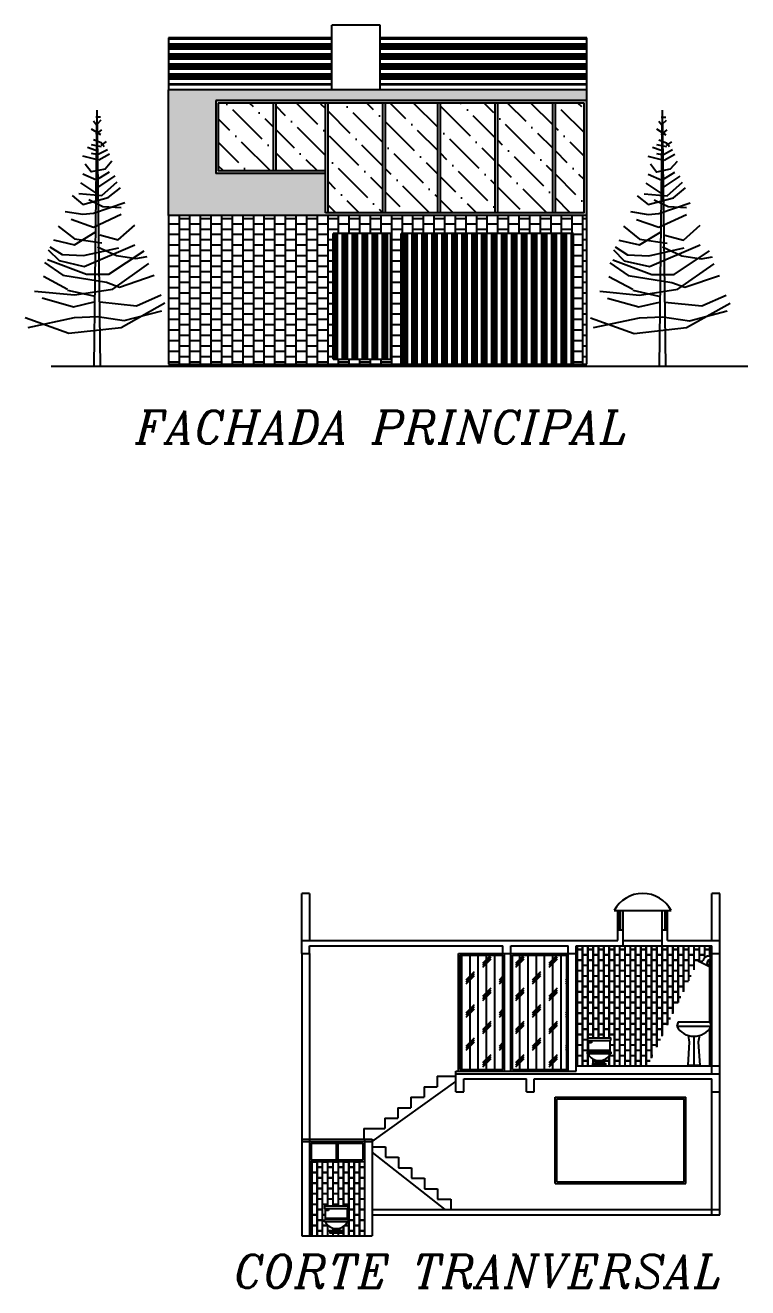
# Model space of a CAD drawing. Header units: millimetres. Extents: x 2.7 to 55.6, y 10.2 to 54.2.
# Drawn here: x 34.84 to 55.58, y 10.48 to 46.72 of the extents above; entities that cross this region are included whole.
import ezdxf

# ---------------------------------------------------------------- set-up
doc = ezdxf.new("R2010")
doc.units = ezdxf.units.MM
for name, color, linetype in [('ACABADOS', 2, 'Continuous'), ('BASE', 14, 'Continuous'), ('CANCELERIA', 8, 'Continuous'), ('COLINDANCIA', 1, 'Continuous'), ('COTAS', 143, 'Continuous'), ('JARDINES', 96, 'Continuous'), ('MURO1', 5, 'Continuous'), ('MURO2', 4, 'Continuous')]:
    doc.layers.add(name, color=color, linetype=linetype)
doc.styles.get("Standard").update_dxf_attribs({"font": 'italicc.shx'})
pattern_1 = [(135, (-41.20643, -11.1069), (-0.926089, 0.2525697), [1.190625, -0.238125, 0, -0.238125])]
pattern_2 = [(90, (6.64559, -15.92644), (-0.1524, 0.1524), [0.29765625, -0.00714375]), (90, (6.63845, -16.07884), (-0.1524, 0.1524), [0.29765625, -0.00714375]), (180, (6.64559, -15.92644), (-0.1524, -0.1524), [-0.15954375, 0.14525625]), (180, (6.64559, -15.93358), (-0.1524, -0.1524), [-0.15954375, 0.14525625])]

# ---------------------------------------------------------------- blocks, each defined once
blk = doc.blocks.new('Tree - type 2 evergreen elevation')
for p, q in [((-2.401, 192), (-4.8, 0)), ((-2.401, 192), (0, 0)), ((-4.988, 183.92), (-2.688, 180.971)), ((-3.263, 186.869), (0.188, 186.869)), ((-2.113, 181.708), (0.763, 184.657)), ((-6.714, 178.022), (0.188, 173.598)), ((-3.263, 173.598), (1.338, 177.284)), ((-3.263, 161.801), (-9.59, 164.013)), ((-6.714, 166.225), (0.763, 164.75)), ((-4.988, 169.911), (0.763, 167.699)), ((-1.538, 158.852), (5.364, 162.538)), ((0.763, 165.487), (4.788, 168.437)), ((0.763, 167.699), (3.063, 164.75)), ((-0.963, 154.428), (-13.04, 157.377)), ((-6.714, 159.589), (-2.688, 158.852)), ((7.089, 158.852), (-0.963, 154.428)), ((-42.371, 67.426), (-24.542, 57.841)), ((-24.542, 57.104), (-4.988, 52.68)), ((-43.521, 51.205), (-19.942, 44.569)), ((-19.942, 44.569), (-4.413, 48.256)), ((-0.388, 48.256), (27.218, 45.307)), ((27.218, 45.307), (45.622, 53.417))]:
    blk.add_line(p, q)
for points in [[(8.814, 153.691), (3.638, 147.792), (-6.714, 145.58), (-11.315, 151.479)], [(-13.04, 144.106), (-2.688, 139.682), (7.089, 145.58)], [(-0.963, 134.521), (11.115, 142.631)], [(-21.092, 127.885), (-13.04, 121.249), (5.939, 126.41), (15.141, 133.783)], [(-15.916, 129.36), (1.338, 127.885), (12.84, 138.207)], [(-14.766, 137.47), (-2.688, 129.36)], [(-8.439, 124.936), (1.913, 119.775), (15.716, 119.037)], [(-26.268, 116.088), (-13.04, 113.876), (-4.988, 114.613), (18.591, 122.724)], [(-21.667, 110.19), (-4.988, 104.291), (15.716, 113.876)], [(-31.444, 105.028), (-19.366, 95.443), (1.338, 92.494)], [(-0.388, 98.393), (13.415, 94.706), (26.068, 105.766)], [(-34.895, 94.706), (-19.366, 91.02), (-3.838, 100.605)], [(-39.496, 79.96), (-10.165, 68.901), (6.514, 68.901), (32.969, 86.596)], [(-38.92, 87.333), (-30.869, 79.223), (-11.89, 74.799), (26.068, 91.02)], [(-37.77, 89.545), (-28.568, 83.647), (-12.465, 82.909), (13.99, 88.808)], [(-2.113, 89.545), (12.265, 82.909), (26.643, 80.697), (35.27, 82.172)], [(-49.272, 56.366), (-19.366, 53.417), (9.389, 57.841), (36.42, 77.011)], [(-41.796, 77.748), (-27.993, 68.163), (4.788, 63.002), (14.565, 59.316), (40.446, 68.163)], [(-56.174, 36.459), (-23.392, 24.662), (15.716, 29.086), (48.497, 47.519)], [(-53.873, 29.086), (-19.366, 36.459), (-2.113, 37.196), (18.016, 34.247), (46.197, 41.62)]]:
    blk.add_lwpolyline(points)
blk = doc.blocks.new('Toilet - front')
for p, q in [((10.5, 12), (-10.5, 12)), ((-10.5, 10), (-10.5, 12)), ((-10, 22), (-10, 12)), ((-10, 21), (-7, 21)), ((-7, 20), (-10, 20)), ((9, 13), (-9, 13)), ((-9, 13), (-9, 12)), ((-7, 21), (-7, 20)), ((9, 12), (9, 13)), ((10, 12), (10, 22)), ((10.5, 12), (10.5, 10)), ((10.5, 10), (-10.5, 10)), ((4, 2), (-4, 2)), ((-4, 2), (-4, 1)), ((-3, 4.4065), (-3, 2)), ((-2, 2), (-2, 4.1658)), ((2, 4.1658), (2, 2)), ((3, 2), (3, 4.4065)), ((4, 1), (4, 2))]:
    blk.add_line(p, q)
for points in [[(10.5, 22), (10.5, 24), (-10.5, 24), (-10.5, 22)], [(6, 0), (6, 1), (-6, 1), (-6, 0)]]:
    blk.add_lwpolyline(points, close=True)
blk.add_arc((0, 15.3333), 11.3333, 208.0725, 331.9275)
blk = doc.blocks.new('Sink - Pedestal elevation')
for p, q in [((-11, 30), (-12, 27)), ((-12, 27), (12, 27)), ((-11, 30), (11, 30)), ((11, 30), (12, 27)), ((-3, 16), (-3.7523, 20.5139)), ((0, 20), (0, 0)), ((3.7527, 20.5157), (3, 16)), ((-4, 0), (-3, 16)), ((3, 16), (4, 0)), ((-4, 0), (4, 0))]:
    blk.add_line(p, q)
blk.add_arc((0, 33.7857), 13.7857, 209.4871, 330.5129)
blk = doc.blocks.new('REGADERA')
for p, q in [((30.851, 23.439), (30.939, 23.451)), ((31.069, 23.336), (30.851, 23.439)), ((31.069, 23.336), (31.019, 23.4))]:
    blk.add_line(p, q)
for centre, radius, start, end in [((31.12, 23.366), 0.2, 121.1618, 154.6688), ((31.034, 23.459), 0.0796, 24.327, 102.737), ((31.128, 23.384), 0.11, 100.5258, 171.5537)]:
    blk.add_arc(centre, radius, start, end)

msp = doc.modelspace()

# ---------------------------------------------------------------- hatches: boundary and pattern name
at = {"layer": 'ACABADOS'}
h = msp.add_hatch(dxfattribs=at)
h.set_pattern_fill('ANSI34', color=256, scale=0.015, angle=135, style=0)
h.set_pattern_definition([(180, (-41.20643, -11.1069), (-2e-17, -0.28575), []), (180, (-41.25405, -11.05926), (-2e-17, -0.28575), []), (180, (-41.30168, -11.01164), (-2e-17, -0.28575), []), (180, (-41.3493, -10.964), (-2e-17, -0.28575), [])])
h.paths.add_polyline_path([(43.638, 45.013), (43.638, 46.363), (38.953, 46.363), (38.953, 45.013)])
h.paths.add_polyline_path([(50.953, 45.013), (50.953, 46.363), (45.02, 46.363), (45.02, 45.013)])
h = msp.add_hatch(dxfattribs=at)
h.set_pattern_fill('ANSI38', color=256, scale=0.015, angle=90, style=0)
h.set_pattern_definition([(135, (-41.20643, -11.106886), (-0.03367596, -0.03367596), []), (225, (-41.20643, -11.106886), (-0.03367596, -0.101027881), [0.1190625, -0.0714375])])
h.paths.add_polyline_path([(40.303, 44.563), (50.953, 44.563), (50.953, 44.863), (38.953, 44.863), (38.953, 41.263), (50.953, 41.263), (50.953, 44.563), (40.303, 44.563), (40.303, 42.463), (43.453, 42.463), (43.453, 42.538), (40.378, 42.538), (40.378, 44.488), (50.878, 44.488), (50.878, 41.338), (43.453, 41.338), (43.453, 42.463), (40.303, 42.463)])
h = msp.add_hatch(dxfattribs=at)
h.set_pattern_fill('AR-B88', color=256, scale=0.0015, angle=90, style=0)
h.set_pattern_definition([(90, (-41.20643, -11.1069), (-0.3048, 2e-17), []), (180, (-41.20643, -11.10689), (-0.3048, -0.1524), [0.3048, -0.3048])])
h.paths.add_polyline_path([(38.953, 41.263), (38.953, 36.988), (45.628, 36.988), (45.628, 40.738), (50.578, 40.738), (50.578, 36.988), (50.953, 36.988), (50.953, 40.738), (50.953, 41.038), (50.953, 41.263)])
h.paths.add_polyline_path([(43.678, 40.738), (45.328, 40.738), (45.328, 37.138), (43.678, 37.138)], flags=16)
h = msp.add_hatch(dxfattribs=at)
h.set_pattern_fill('AR-B816C', color=256, scale=0.00075, angle=90, style=0)
h.set_pattern_definition(pattern_2)
h.paths.add_polyline_path([(54.151, 19.853), (54.282, 19.871, -0.147252), (54.398, 19.999, -0.356133), (54.533, 19.932, 0.315272), (54.403, 19.795), (54.478, 19.699), (54.478, 18.114), (54.487, 18.114), (54.528, 17.99, -0.039579), (54.478, 17.916), (54.478, 16.852), (54.549, 16.852), (54.549, 20.077), (54.549, 20.302), (50.649, 20.302), (50.649, 20.077), (50.649, 16.852), (52.711, 16.852)])
h.paths.add_polyline_path([(51.648, 17.644), (51.648, 17.58), (51.632, 17.58), (51.632, 17.26), (51.648, 17.26), (51.648, 17.196), (51.632, 17.196, -0.206081), (51.407, 17.016), (51.407, 16.939), (51.439, 16.939), (51.439, 16.907), (51.504, 16.907), (51.504, 16.875), (51.119, 16.875), (51.119, 16.907), (51.183, 16.907), (51.183, 16.939), (51.215, 16.939), (51.215, 17.016, -0.206081), (50.991, 17.196), (50.975, 17.196), (50.975, 17.26), (50.991, 17.26), (50.991, 17.58), (50.975, 17.58), (50.975, 17.644)], flags=16)
h = msp.add_hatch(dxfattribs=at)
h.set_pattern_fill('AR-B816C', color=256, scale=0.00075, angle=90, style=0)
h.set_pattern_definition(pattern_2)
h.paths.add_polyline_path([(42.999, 14.109), (42.999, 11.977), (44.574, 11.977), (44.574, 14.109)])
h.paths.add_polyline_path([(44.105, 12.826), (44.105, 12.761), (44.089, 12.761), (44.089, 12.441), (44.105, 12.441), (44.105, 12.377), (44.089, 12.377, -0.206081), (43.865, 12.198), (43.865, 12.121), (43.897, 12.121), (43.897, 12.089), (43.961, 12.089), (43.961, 12.056), (43.576, 12.056), (43.576, 12.089), (43.64, 12.089), (43.64, 12.121), (43.672, 12.121), (43.672, 12.198, -0.206081), (43.448, 12.377), (43.432, 12.377), (43.432, 12.441), (43.448, 12.441), (43.448, 12.761), (43.432, 12.761), (43.432, 12.826)], flags=16)
at = {"layer": 'CANCELERIA'}
h = msp.add_hatch(dxfattribs=at)
h.set_pattern_fill('ANSI36', color=256, scale=0.15, angle=90, style=0)
h.set_pattern_definition(pattern_1)
h.paths.add_polyline_path([(41.953, 44.488), (40.378, 44.488), (40.378, 42.538), (41.953, 42.538)])
h.paths.add_polyline_path([(43.453, 44.488), (42.028, 44.488), (42.028, 42.538), (43.453, 42.538)])
h = msp.add_hatch(dxfattribs=at)
h.set_pattern_fill('ANSI36', color=256, scale=0.15, angle=90, style=0)
h.set_pattern_definition(pattern_1)
h.paths.add_polyline_path([(45.103, 44.488), (43.528, 44.488), (43.528, 41.338), (45.103, 41.338)])
h = msp.add_hatch(dxfattribs=at)
h.set_pattern_fill('ANSI36', color=256, scale=0.15, angle=90, style=0)
h.set_pattern_definition(pattern_1)
h.paths.add_polyline_path([(46.678, 44.488), (45.178, 44.488), (45.178, 41.338), (46.678, 41.338)])
h = msp.add_hatch(dxfattribs=at)
h.set_pattern_fill('ANSI36', color=256, scale=0.15, angle=90, style=0)
h.set_pattern_definition(pattern_1)
h.paths.add_polyline_path([(48.328, 44.488), (46.753, 44.488), (46.753, 41.338), (48.328, 41.338)])
h.paths.add_polyline_path([(48.403, 41.338), (49.978, 41.338), (49.978, 44.488), (48.403, 44.488)])
h.paths.add_polyline_path([(50.878, 44.488), (50.053, 44.488), (50.053, 41.338), (50.878, 41.338)])
h = msp.add_hatch(dxfattribs=at)
h.set_pattern_fill('ANSI34', color=256, scale=0.015, angle=45, style=0)
h.set_pattern_definition([(90, (-41.20643, -11.1069), (-0.28575, 2e-17), []), (90, (-41.1588, -11.05926), (-0.28575, 2e-17), []), (90, (-41.11118, -11.01164), (-0.28575, 2e-17), []), (90, (-41.06355, -10.964), (-0.28575, 2e-17), [])])
h.paths.add_polyline_path([(43.678, 37.138), (45.328, 37.138), (45.328, 40.738), (43.678, 40.738)])
h.paths.add_polyline_path([(45.628, 36.988), (50.578, 36.988), (50.578, 40.738), (45.628, 40.738)])
h = msp.add_hatch(dxfattribs=at)
h.set_pattern_fill('CORK', color=256, scale=0.075, angle=90, style=0)
h.set_pattern_definition([(90, (6.6456, -15.92644), (-0.238125, 1e-17), []), (225, (6.76465, -15.8074), (0.47625, -0.47625), [0.33676, -0.33676]), (225, (6.76465, -15.74785), (0.47625, -0.47625), [0.33676, -0.33676]), (225, (6.76465, -15.6883), (0.47625, -0.47625), [0.33676, -0.33676])])
h.paths.add_polyline_path([(48.549, 20.032), (47.319, 20.032), (47.319, 16.747), (48.549, 16.747)])
h.paths.add_polyline_path([(50.379, 20.032), (48.819, 20.032), (48.819, 16.747), (50.379, 16.747)])

# ---------------------------------------------------------------- linework, layer by layer
at = {"layer": 'BASE'}
msp.add_line((35.583, 36.939), (55.576, 36.939), dxfattribs=at)
at = {"layer": 'CANCELERIA'}
for p, q in [((40.303, 44.563), (40.303, 42.463)), ((50.953, 44.563), (40.303, 44.563)), ((50.878, 44.488), (40.378, 44.488)), ((40.378, 44.488), (40.378, 42.538)), ((41.953, 44.488), (41.953, 42.538)), ((42.028, 44.488), (42.028, 42.538)), ((43.453, 41.338), (43.453, 44.488)), ((43.528, 41.338), (43.528, 44.488)), ((45.103, 41.338), (45.103, 44.488)), ((45.178, 41.338), (45.178, 44.488)), ((46.678, 41.338), (46.678, 44.488)), ((46.753, 41.338), (46.753, 44.488)), ((48.328, 41.338), (48.328, 44.488)), ((48.403, 41.338), (48.403, 44.488)), ((49.978, 41.338), (49.978, 44.488)), ((50.053, 41.338), (50.053, 44.488)), ((50.878, 41.338), (50.878, 44.488)), ((50.953, 41.263), (50.953, 44.563)), ((43.453, 42.463), (40.303, 42.463)), ((43.453, 42.538), (40.378, 42.538)), ((50.878, 41.338), (43.453, 41.338)), ((43.678, 37.138), (43.678, 40.738)), ((45.328, 40.738), (43.678, 40.738)), ((45.328, 37.138), (45.328, 40.738)), ((50.578, 40.738), (45.628, 40.738)), ((45.628, 36.988), (45.628, 40.738)), ((50.578, 36.988), (50.578, 40.738)), ((43.678, 37.138), (45.328, 37.138)), ((51.741, 21.307), (53.381, 21.307)), ((51.849, 20.752), (51.849, 21.307)), ((51.903, 20.752), (51.903, 21.307)), ((51.903, 20.752), (51.903, 21.307)), ((51.923, 20.752), (51.923, 21.307)), ((51.999, 20.752), (51.999, 21.307)), ((53.124, 20.752), (53.124, 21.307)), ((53.201, 20.752), (53.201, 21.307)), ((53.225, 20.752), (53.225, 21.307)), ((53.274, 20.752), (53.274, 21.307)), ((51.999, 20.452), (53.124, 20.452)), ((51.999, 20.302), (53.128, 20.302)), ((47.274, 16.702), (47.274, 20.077)), ((47.274, 20.077), (48.549, 20.077)), ((47.319, 20.032), (48.549, 20.032)), ((47.319, 16.747), (47.319, 20.032)), ((48.549, 16.747), (48.549, 20.032)), ((48.774, 20.077), (50.424, 20.077)), ((48.819, 16.747), (48.819, 20.032)), ((48.819, 20.032), (50.379, 20.032)), ((50.379, 16.747), (50.379, 20.032)), ((47.319, 16.747), (48.549, 16.747)), ((48.819, 16.747), (50.379, 16.747)), ((50.049, 13.477), (50.049, 15.952)), ((50.049, 15.952), (53.799, 15.952)), ((53.799, 13.477), (53.799, 15.952)), ((50.094, 15.907), (53.754, 15.907)), ((50.094, 13.522), (50.094, 15.907)), ((53.754, 13.522), (53.754, 15.907)), ((43.044, 14.632), (44.529, 14.632)), ((43.044, 14.632), (43.044, 14.154)), ((43.762, 14.632), (43.762, 14.154)), ((43.81, 14.632), (43.81, 14.154)), ((44.529, 14.632), (44.529, 14.154)), ((43.044, 14.154), (44.529, 14.154)), ((42.999, 14.109), (44.574, 14.109)), ((50.049, 13.477), (53.799, 13.477)), ((50.094, 13.522), (53.754, 13.522))]:
    msp.add_line(p, q, dxfattribs=at)
msp.add_arc((52.561, 20.875), 0.927, 27.7644, 152.2356, dxfattribs=at)
at = {"layer": 'COLINDANCIA'}
for p, q in [((44.799, 14.677), (47.199, 16.402)), ((46.659, 16.552), (46.659, 16.252)), ((46.659, 16.552), (47.199, 16.552)), ((45.909, 15.952), (45.909, 15.652)), ((45.909, 15.952), (46.284, 15.952)), ((46.284, 16.252), (46.284, 15.952)), ((46.284, 16.252), (46.659, 16.252)), ((45.534, 15.652), (45.534, 15.352)), ((45.534, 15.652), (45.909, 15.652)), ((45.159, 15.352), (45.159, 15.052)), ((45.159, 15.352), (45.534, 15.352)), ((44.559, 15.052), (44.559, 14.752)), ((44.559, 15.052), (45.159, 15.052)), ((44.799, 14.527), (45.174, 14.527)), ((45.174, 14.527), (45.174, 14.227)), ((46.893, 12.727), (44.799, 14.377)), ((45.174, 14.227), (45.549, 14.227)), ((45.549, 14.227), (45.549, 13.927)), ((45.549, 13.927), (45.924, 13.927)), ((45.924, 13.927), (45.924, 13.627)), ((45.924, 13.627), (46.299, 13.627)), ((46.299, 13.627), (46.299, 13.327)), ((46.299, 13.327), (46.674, 13.327)), ((46.674, 13.327), (46.674, 13.027)), ((46.674, 13.027), (47.049, 13.027)), ((47.049, 13.027), (47.049, 12.727))]:
    msp.add_line(p, q, dxfattribs=at)
at = {"layer": 'MURO1'}
for p, q in [((43.638, 44.863), (43.638, 46.72)), ((45.02, 46.72), (43.638, 46.72)), ((45.02, 44.863), (45.02, 46.72)), ((38.953, 46.363), (38.953, 44.863)), ((43.638, 46.363), (38.953, 46.363)), ((50.953, 46.363), (45.02, 46.363)), ((50.953, 44.863), (50.953, 46.363)), ((43.638, 45.013), (38.953, 45.013)), ((50.953, 45.013), (45.02, 45.013)), ((50.953, 44.863), (38.953, 44.863)), ((50.953, 41.263), (38.953, 41.263)), ((38.953, 41.263), (38.953, 36.988)), ((50.953, 41.038), (50.953, 41.263)), ((50.953, 40.738), (50.953, 41.038)), ((50.953, 36.988), (50.953, 40.738)), ((38.953, 36.988), (50.953, 36.988)), ((51.849, 20.452), (51.849, 20.752)), ((51.849, 20.752), (51.999, 20.752)), ((51.999, 20.302), (51.999, 20.752)), ((53.124, 20.302), (53.124, 20.752)), ((53.124, 20.752), (53.274, 20.752)), ((53.274, 20.452), (53.274, 20.752)), ((42.774, 20.452), (51.849, 20.452)), ((42.774, 20.077), (42.774, 20.452)), ((42.999, 20.302), (48.549, 20.302)), ((42.999, 20.077), (42.999, 20.302)), ((48.549, 20.077), (48.549, 20.302)), ((48.774, 20.302), (50.424, 20.302)), ((48.774, 20.077), (48.774, 20.302)), ((50.424, 20.077), (50.424, 20.302)), ((50.649, 20.302), (51.999, 20.302)), ((50.649, 20.077), (50.649, 20.302)), ((53.124, 20.302), (54.549, 20.302)), ((53.274, 20.452), (54.774, 20.452)), ((54.549, 20.077), (54.549, 20.302)), ((54.774, 20.077), (54.774, 20.452)), ((42.774, 20.077), (42.999, 20.077)), ((48.549, 20.077), (48.774, 20.077)), ((50.424, 20.077), (50.649, 20.077)), ((54.549, 20.077), (54.774, 20.077)), ((47.199, 16.102), (47.199, 16.702)), ((50.649, 16.852), (54.774, 16.852)), ((47.199, 16.627), (54.774, 16.627)), ((47.424, 16.102), (47.424, 16.477)), ((47.424, 16.477), (49.224, 16.477)), ((49.224, 16.102), (49.224, 16.477)), ((49.449, 16.102), (49.449, 16.477)), ((49.449, 16.477), (54.549, 16.477)), ((54.549, 16.102), (54.549, 16.477)), ((54.774, 16.102), (54.774, 16.627)), ((47.199, 16.102), (47.424, 16.102)), ((49.224, 16.102), (49.449, 16.102)), ((54.549, 16.102), (54.774, 16.102)), ((42.774, 14.752), (44.799, 14.752)), ((42.774, 14.677), (44.799, 14.677)), ((44.799, 12.727), (54.774, 12.727)), ((44.799, 12.577), (54.774, 12.577)), ((42.774, 11.977), (44.799, 11.977))]:
    msp.add_line(p, q, dxfattribs=at)
at = {"layer": 'MURO2'}
for p, q in [((38.953, 41.263), (38.953, 44.863)), ((50.953, 44.563), (50.953, 44.863)), ((42.774, 20.452), (42.774, 21.802)), ((42.999, 21.802), (42.774, 21.802)), ((42.999, 21.802), (42.999, 20.452)), ((54.774, 21.802), (54.549, 21.802)), ((54.549, 20.452), (54.549, 21.802)), ((54.774, 20.452), (54.774, 21.802)), ((42.774, 20.077), (42.774, 11.977)), ((42.999, 20.077), (42.999, 11.977)), ((48.594, 16.702), (48.594, 20.077)), ((48.774, 16.702), (48.774, 20.077)), ((50.424, 16.702), (50.424, 20.077)), ((50.649, 16.702), (50.649, 20.077)), ((54.549, 16.627), (54.549, 20.077)), ((54.774, 16.627), (54.774, 20.077)), ((47.199, 16.702), (50.649, 16.702)), ((54.549, 12.577), (54.549, 16.102)), ((54.774, 12.577), (54.774, 16.102)), ((44.574, 14.752), (44.574, 11.977)), ((44.799, 14.752), (44.799, 11.977))]:
    msp.add_line(p, q, dxfattribs=at)

# ---------------------------------------------------------------- block references
for name, p, xscale, yscale, zscale in [('Sink - Pedestal elevation', (54.032, 16.875), 0.04131573443676761, 0.04131573443676761, 0.04131573443676761), ('Toilet - front', (51.311, 16.875), 0.0320447405457324, 0.0320447405457324, 0.0320447405457324), ('Toilet - front', (43.768, 12.056), 0.0320447405457324, 0.0320447405457324, 0.0320447405457324)]:
    msp.add_blockref(name, p, dxfattribs=dict(xscale=xscale, yscale=yscale, zscale=zscale))
at = {"layer": 'Defpoints', "xscale": 1.5, "yscale": 1.5, "zscale": 1.5}
msp.add_blockref('REGADERA', (7.874, -15.306), dxfattribs=at)
at = {"layer": 'JARDINES', "xscale": 0.03829584722156789, "yscale": 0.03829584722156789, "zscale": 0.03829584722156789}
for p in [(36.988, 36.933), (53.214, 36.927)]:
    msp.add_blockref('Tree - type 2 evergreen elevation', p, dxfattribs=at)

# ---------------------------------------------------------------- texts
at = {"layer": 'COTAS', "char_height": 0.94218, "attachment_point": 1}
for s, insert, width in [('FACHADA PRINCIPAL', (38.005, 35.656), 16.4169), ('CORTE TRANVERSAL', (40.832, 11.426), 23.12325)]:
    msp.add_mtext(s, dxfattribs=dict(at, insert=insert, width=width))

doc.saveas('drawing.dxf')
